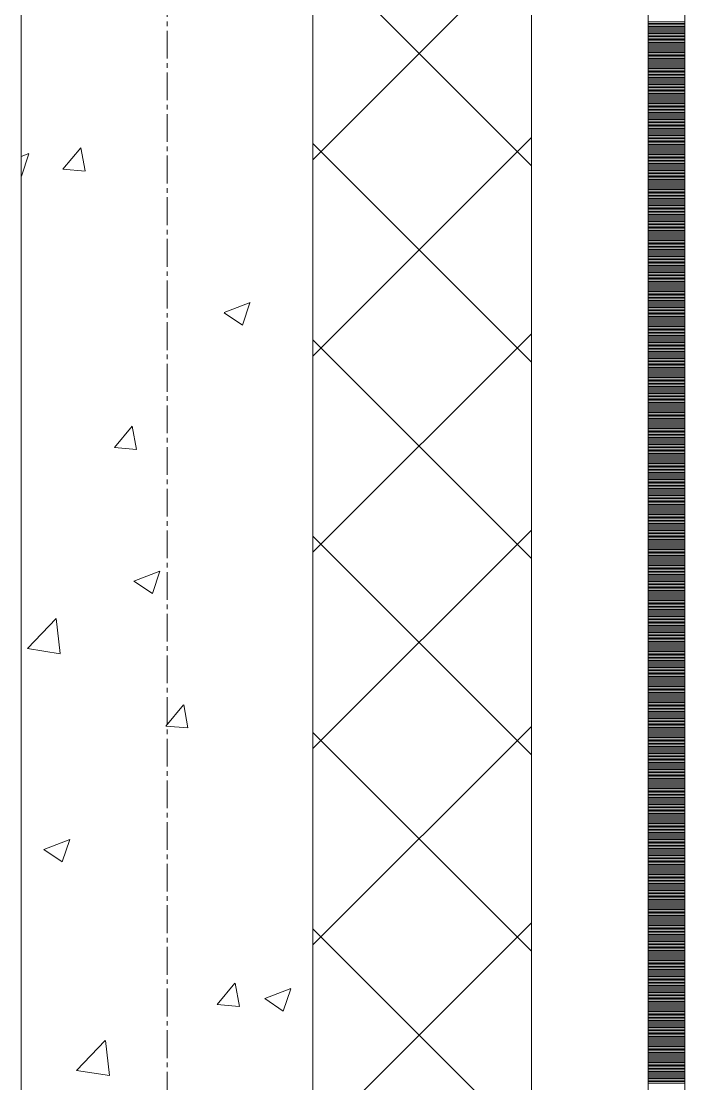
# Model space of a CAD drawing. Header units: millimetres. Extents: x 470010 to 1231400, y -134005 to 421770.
# Drawn here: x 529005 to 529460, y -74536 to -73807 of the extents above; entities that cross this region are included whole.
import ezdxf

# ---------------------------------------------------------------- set-up
doc = ezdxf.new("R2010")
doc.units = ezdxf.units.MM
doc.linetypes.add('CENTER2', pattern=[28.575, 19.05, -3.175, 3.175, -3.175])
doc.layers.add('АР_Оси_РД_100', color=7, linetype='Continuous', lineweight=0, true_color=0x525252)
for name, color, linetype, lineweight in [('АР_Стены ПЕНОблок', 52, 'Continuous', 20), ('АР_Тонкая', 254, 'Continuous', 5), ('АР_Утеплитель', 31, 'Continuous', 0), ('АР_Штриховка', 8, 'Continuous', 0)]:
    doc.layers.add(name, color=color, linetype=linetype, lineweight=lineweight)

msp = doc.modelspace()

# ---------------------------------------------------------------- linework, layer by layer
at = {"layer": 'АР_Оси_РД_100', "linetype": 'CENTER2'}
msp.add_line((529104.533, -97435.876), (529104.533, -61707.197), dxfattribs=at)
at = {"layer": 'АР_Стены ПЕНОблок', "color": 18, "linetype": 'Continuous', "lineweight": 20, "true_color": 0x000000}
for p, q in [((529004.532, -71735.876), (529004.532, -81935.876)), ((529204.532, -81935.876), (529204.532, -71735.876))]:
    msp.add_line(p, q, dxfattribs=at)
at = {"layer": 'АР_Тонкая', "color": 18, "linetype": 'Continuous', "lineweight": 5, "true_color": 0x000000}
for p, q in [((529354.532, -71735.876), (529354.532, -81935.876)), ((529434.532, -81935.876), (529434.532, -71735.876)), ((529434.532, -71735.876), (529434.532, -81935.876)), ((529459.532, -81935.876), (529459.532, -71735.876))]:
    msp.add_line(p, q, dxfattribs=at)
at = {"layer": 'АР_Утеплитель', "color": 18, "linetype": 'Continuous', "lineweight": 0, "true_color": 0x000000}
for p, q in [((529204.532, -71735.876), (529204.532, -81935.876)), ((529354.532, -81935.876), (529354.532, -71735.876))]:
    msp.add_line(p, q, dxfattribs=at)
at = {"layer": 'АР_Штриховка', "color": 18, "linetype": 'Continuous', "lineweight": 0, "true_color": 0x000000}
for p, q in [((529204.532, -73902.354), (529354.532, -73752.354)), ((529354.532, -73906.497), (529204.532, -73756.497)), ((529434.532, -73807.876), (529459.532, -73807.876)), ((529434.532, -73808.876), (529459.532, -73808.876)), ((529434.532, -73809.876), (529459.532, -73809.876)), ((529434.532, -73810.876), (529459.532, -73810.876)), ((529434.532, -73811.876), (529459.532, -73811.876)), ((529434.532, -73812.876), (529459.532, -73812.876)), ((529434.532, -73813.876), (529459.532, -73813.876)), ((529434.532, -73814.876), (529459.532, -73814.876)), ((529434.532, -73815.876), (529459.532, -73815.876)), ((529434.532, -73816.876), (529459.532, -73816.876)), ((529434.532, -73817.876), (529459.532, -73817.876)), ((529434.532, -73818.876), (529459.532, -73818.876)), ((529434.532, -73819.876), (529459.532, -73819.876)), ((529434.532, -73820.876), (529459.532, -73820.876)), ((529434.532, -73821.876), (529459.532, -73821.876)), ((529434.532, -73822.876), (529459.532, -73822.876)), ((529434.532, -73823.876), (529459.532, -73823.876)), ((529434.532, -73824.876), (529459.532, -73824.876)), ((529434.532, -73825.876), (529459.532, -73825.876)), ((529434.532, -73826.876), (529459.532, -73826.876)), ((529434.532, -73827.876), (529459.532, -73827.876)), ((529434.532, -73828.876), (529459.532, -73828.876)), ((529434.532, -73829.876), (529459.532, -73829.876)), ((529434.532, -73830.876), (529459.532, -73830.876)), ((529434.532, -73831.876), (529459.532, -73831.876)), ((529434.532, -73832.876), (529459.532, -73832.876)), ((529434.532, -73833.876), (529459.532, -73833.876)), ((529434.532, -73834.876), (529459.532, -73834.876)), ((529434.532, -73835.876), (529459.532, -73835.876)), ((529434.532, -73836.876), (529459.532, -73836.876)), ((529434.532, -73837.876), (529459.532, -73837.876)), ((529434.532, -73838.876), (529459.532, -73838.876)), ((529434.532, -73839.876), (529459.532, -73839.876)), ((529434.532, -73840.876), (529459.532, -73840.876)), ((529434.532, -73841.876), (529459.532, -73841.876)), ((529434.532, -73842.876), (529459.532, -73842.876)), ((529434.532, -73843.876), (529459.532, -73843.876)), ((529434.532, -73844.876), (529459.532, -73844.876)), ((529434.532, -73845.876), (529459.532, -73845.876)), ((529434.532, -73846.876), (529459.532, -73846.876)), ((529434.532, -73847.876), (529459.532, -73847.876)), ((529434.532, -73848.876), (529459.532, -73848.876)), ((529434.532, -73849.876), (529459.532, -73849.876)), ((529434.532, -73850.876), (529459.532, -73850.876)), ((529434.532, -73851.876), (529459.532, -73851.876)), ((529434.532, -73852.876), (529459.532, -73852.876)), ((529434.532, -73853.876), (529459.532, -73853.876)), ((529434.532, -73854.876), (529459.532, -73854.876)), ((529434.532, -73855.876), (529459.532, -73855.876)), ((529434.532, -73856.876), (529459.532, -73856.876)), ((529434.532, -73857.876), (529459.532, -73857.876)), ((529434.532, -73858.876), (529459.532, -73858.876)), ((529434.532, -73859.876), (529459.532, -73859.876)), ((529434.532, -73860.876), (529459.532, -73860.876)), ((529434.532, -73861.876), (529459.532, -73861.876)), ((529434.532, -73862.876), (529459.532, -73862.876)), ((529434.532, -73863.876), (529459.532, -73863.876)), ((529434.532, -73864.876), (529459.532, -73864.876)), ((529434.532, -73865.876), (529459.532, -73865.876)), ((529434.532, -73866.876), (529459.532, -73866.876)), ((529434.532, -73867.876), (529459.532, -73867.876)), ((529434.532, -73868.876), (529459.532, -73868.876)), ((529434.532, -73869.876), (529459.532, -73869.876)), ((529434.532, -73870.876), (529459.532, -73870.876)), ((529434.532, -73871.876), (529459.532, -73871.876)), ((529434.532, -73872.876), (529459.532, -73872.876)), ((529434.532, -73873.876), (529459.532, -73873.876)), ((529434.532, -73874.876), (529459.532, -73874.876)), ((529434.532, -73875.876), (529459.532, -73875.876)), ((529434.532, -73876.876), (529459.532, -73876.876)), ((529434.532, -73877.876), (529459.532, -73877.876)), ((529434.532, -73878.876), (529459.532, -73878.876)), ((529434.532, -73879.876), (529459.532, -73879.876)), ((529434.532, -73880.876), (529459.532, -73880.876)), ((529434.532, -73881.876), (529459.532, -73881.876)), ((529434.532, -73882.876), (529459.532, -73882.876)), ((529434.532, -73883.876), (529459.532, -73883.876)), ((529204.532, -74037.058), (529354.532, -73887.058)), ((529354.532, -74041.201), (529204.532, -73891.201)), ((529434.532, -73884.876), (529459.532, -73884.876)), ((529434.532, -73885.876), (529459.532, -73885.876)), ((529434.532, -73886.876), (529459.532, -73886.876)), ((529434.532, -73887.876), (529459.532, -73887.876)), ((529434.532, -73888.876), (529459.532, -73888.876)), ((529434.532, -73889.876), (529459.532, -73889.876)), ((529434.532, -73890.876), (529459.532, -73890.876)), ((529004.532, -73900.208), (529009.794, -73898.189)), ((529004.627, -73913.586), (529009.777, -73898.237)), ((529033.125, -73908.806), (529045.37, -73894.213)), ((529048.392, -73910.12), (529045.455, -73894.198)), ((529434.532, -73891.876), (529459.532, -73891.876)), ((529434.532, -73892.876), (529459.532, -73892.876)), ((529434.532, -73893.876), (529459.532, -73893.876)), ((529434.532, -73894.876), (529459.532, -73894.876)), ((529434.532, -73895.876), (529459.532, -73895.876)), ((529434.532, -73896.876), (529459.532, -73896.876)), ((529434.532, -73897.876), (529459.532, -73897.876)), ((529434.532, -73898.876), (529459.532, -73898.876)), ((529434.532, -73899.876), (529459.532, -73899.876)), ((529434.532, -73900.876), (529459.532, -73900.876)), ((529434.532, -73901.876), (529459.532, -73901.876)), ((529434.532, -73902.876), (529459.532, -73902.876)), ((529434.532, -73903.876), (529459.532, -73903.876)), ((529434.532, -73904.876), (529459.532, -73904.876)), ((529434.532, -73905.876), (529459.532, -73905.876)), ((529033.125, -73908.807), (529048.307, -73910.135)), ((529434.532, -73906.876), (529459.532, -73906.876)), ((529434.532, -73907.876), (529459.532, -73907.876)), ((529434.532, -73908.876), (529459.532, -73908.876)), ((529434.532, -73909.876), (529459.532, -73909.876)), ((529434.532, -73910.876), (529459.532, -73910.876)), ((529434.532, -73911.876), (529459.532, -73911.876)), ((529434.532, -73912.876), (529459.532, -73912.876)), ((529004.532, -73913.524), (529004.622, -73913.585)), ((529434.532, -73913.876), (529459.532, -73913.876)), ((529434.532, -73914.876), (529459.532, -73914.876)), ((529434.532, -73915.876), (529459.532, -73915.876)), ((529434.532, -73916.876), (529459.532, -73916.876)), ((529434.532, -73917.876), (529459.532, -73917.876)), ((529434.532, -73918.876), (529459.532, -73918.876)), ((529434.532, -73919.876), (529459.532, -73919.876)), ((529434.532, -73920.876), (529459.532, -73920.876)), ((529434.532, -73921.876), (529459.532, -73921.876)), ((529434.532, -73922.876), (529459.532, -73922.876)), ((529434.532, -73923.876), (529459.532, -73923.876)), ((529434.532, -73924.876), (529459.532, -73924.876)), ((529434.532, -73925.876), (529459.532, -73925.876)), ((529434.532, -73926.876), (529459.532, -73926.876)), ((529434.532, -73927.876), (529459.532, -73927.876)), ((529434.532, -73928.876), (529459.532, -73928.876)), ((529434.532, -73929.876), (529459.532, -73929.876)), ((529434.532, -73930.876), (529459.532, -73930.876)), ((529434.532, -73931.876), (529459.532, -73931.876)), ((529434.532, -73932.876), (529459.532, -73932.876)), ((529434.532, -73933.876), (529459.532, -73933.876)), ((529434.532, -73934.876), (529459.532, -73934.876)), ((529434.532, -73935.876), (529459.532, -73935.876)), ((529434.532, -73936.876), (529459.532, -73936.876)), ((529434.532, -73937.876), (529459.532, -73937.876)), ((529434.532, -73938.876), (529459.532, -73938.876)), ((529434.532, -73939.876), (529459.532, -73939.876)), ((529434.532, -73940.876), (529459.532, -73940.876)), ((529434.532, -73941.876), (529459.532, -73941.876)), ((529434.532, -73942.876), (529459.532, -73942.876)), ((529434.532, -73943.876), (529459.532, -73943.876)), ((529434.532, -73944.876), (529459.532, -73944.876)), ((529434.532, -73945.876), (529459.532, -73945.876)), ((529434.532, -73946.876), (529459.532, -73946.876)), ((529434.532, -73947.876), (529459.532, -73947.876)), ((529434.532, -73948.876), (529459.532, -73948.876)), ((529434.532, -73949.876), (529459.532, -73949.876)), ((529434.532, -73950.876), (529459.532, -73950.876)), ((529434.532, -73951.876), (529459.532, -73951.876)), ((529434.532, -73952.876), (529459.532, -73952.876)), ((529434.532, -73953.876), (529459.532, -73953.876)), ((529434.532, -73954.876), (529459.532, -73954.876)), ((529434.532, -73955.876), (529459.532, -73955.876)), ((529434.532, -73956.876), (529459.532, -73956.876)), ((529434.532, -73957.876), (529459.532, -73957.876)), ((529434.532, -73958.876), (529459.532, -73958.876)), ((529434.532, -73959.876), (529459.532, -73959.876)), ((529434.532, -73960.876), (529459.532, -73960.876)), ((529434.532, -73961.876), (529459.532, -73961.876)), ((529434.532, -73962.876), (529459.532, -73962.876)), ((529434.532, -73963.876), (529459.532, -73963.876)), ((529434.532, -73964.876), (529459.532, -73964.876)), ((529434.532, -73965.876), (529459.532, -73965.876)), ((529434.532, -73966.876), (529459.532, -73966.876)), ((529434.532, -73967.876), (529459.532, -73967.876)), ((529434.532, -73968.876), (529459.532, -73968.876)), ((529434.532, -73969.876), (529459.532, -73969.876)), ((529434.532, -73970.876), (529459.532, -73970.876)), ((529434.532, -73971.876), (529459.532, -73971.876)), ((529434.532, -73972.876), (529459.532, -73972.876)), ((529434.532, -73973.876), (529459.532, -73973.876)), ((529434.532, -73974.876), (529459.532, -73974.876)), ((529434.532, -73975.876), (529459.532, -73975.876)), ((529434.532, -73976.876), (529459.532, -73976.876)), ((529434.532, -73977.876), (529459.532, -73977.876)), ((529434.532, -73978.876), (529459.532, -73978.876)), ((529434.532, -73979.876), (529459.532, -73979.876)), ((529434.532, -73980.876), (529459.532, -73980.876)), ((529434.532, -73981.876), (529459.532, -73981.876)), ((529434.532, -73982.876), (529459.532, -73982.876)), ((529434.532, -73983.876), (529459.532, -73983.876)), ((529434.532, -73984.876), (529459.532, -73984.876)), ((529434.532, -73985.876), (529459.532, -73985.876)), ((529434.532, -73986.876), (529459.532, -73986.876)), ((529434.532, -73987.876), (529459.532, -73987.876)), ((529434.532, -73988.876), (529459.532, -73988.876)), ((529434.532, -73989.876), (529459.532, -73989.876)), ((529434.532, -73990.876), (529459.532, -73990.876)), ((529434.532, -73991.876), (529459.532, -73991.876)), ((529434.532, -73992.876), (529459.532, -73992.876)), ((529143.623, -74007.281), (529161.408, -74000.454)), ((529156.241, -74015.851), (529161.391, -74000.502)), ((529434.532, -73993.876), (529459.532, -73993.876)), ((529434.532, -73994.876), (529459.532, -73994.876)), ((529434.532, -73995.876), (529459.532, -73995.876)), ((529434.532, -73996.876), (529459.532, -73996.876)), ((529434.532, -73997.876), (529459.532, -73997.876)), ((529434.532, -73998.876), (529459.532, -73998.876)), ((529434.532, -73999.876), (529459.532, -73999.876)), ((529143.602, -74007.328), (529156.237, -74015.85)), ((529434.532, -74000.876), (529459.532, -74000.876)), ((529434.532, -74001.876), (529459.532, -74001.876)), ((529434.532, -74002.876), (529459.532, -74002.876)), ((529434.532, -74003.876), (529459.532, -74003.876)), ((529434.532, -74004.876), (529459.532, -74004.876)), ((529434.532, -74005.876), (529459.532, -74005.876)), ((529434.532, -74006.876), (529459.532, -74006.876)), ((529434.532, -74007.876), (529459.532, -74007.876)), ((529434.532, -74008.876), (529459.532, -74008.876)), ((529434.532, -74009.876), (529459.532, -74009.876)), ((529434.532, -74010.876), (529459.532, -74010.876)), ((529434.532, -74011.876), (529459.532, -74011.876)), ((529434.532, -74012.876), (529459.532, -74012.876)), ((529434.532, -74013.876), (529459.532, -74013.876)), ((529434.532, -74014.876), (529459.532, -74014.876)), ((529204.532, -74171.761), (529354.532, -74021.761)), ((529434.532, -74015.876), (529459.532, -74015.876)), ((529434.532, -74016.876), (529459.532, -74016.876)), ((529434.532, -74017.876), (529459.532, -74017.876)), ((529434.532, -74018.876), (529459.532, -74018.876)), ((529434.532, -74019.876), (529459.532, -74019.876)), ((529434.532, -74020.876), (529459.532, -74020.876)), ((529434.532, -74021.876), (529459.532, -74021.876)), ((529354.532, -74175.905), (529204.532, -74025.905)), ((529434.532, -74022.876), (529459.532, -74022.876)), ((529434.532, -74023.876), (529459.532, -74023.876)), ((529434.532, -74024.876), (529459.532, -74024.876)), ((529434.532, -74025.876), (529459.532, -74025.876)), ((529434.532, -74026.876), (529459.532, -74026.876)), ((529434.532, -74027.876), (529459.532, -74027.876)), ((529434.532, -74028.876), (529459.532, -74028.876)), ((529434.532, -74029.876), (529459.532, -74029.876)), ((529434.532, -74030.876), (529459.532, -74030.876)), ((529434.532, -74031.876), (529459.532, -74031.876)), ((529434.532, -74032.876), (529459.532, -74032.876)), ((529434.532, -74033.876), (529459.532, -74033.876)), ((529434.532, -74034.876), (529459.532, -74034.876)), ((529434.532, -74035.876), (529459.532, -74035.876)), ((529434.532, -74036.876), (529459.532, -74036.876)), ((529434.532, -74037.876), (529459.532, -74037.876)), ((529434.532, -74038.876), (529459.532, -74038.876)), ((529434.532, -74039.876), (529459.532, -74039.876)), ((529434.532, -74040.876), (529459.532, -74040.876)), ((529434.532, -74041.876), (529459.532, -74041.876)), ((529434.532, -74042.876), (529459.532, -74042.876)), ((529434.532, -74043.876), (529459.532, -74043.876)), ((529434.532, -74044.876), (529459.532, -74044.876)), ((529434.532, -74045.876), (529459.532, -74045.876)), ((529434.532, -74046.876), (529459.532, -74046.876)), ((529434.532, -74047.876), (529459.532, -74047.876)), ((529434.532, -74048.876), (529459.532, -74048.876)), ((529434.532, -74049.876), (529459.532, -74049.876)), ((529434.532, -74050.876), (529459.532, -74050.876)), ((529434.532, -74051.876), (529459.532, -74051.876)), ((529434.532, -74052.876), (529459.532, -74052.876)), ((529434.532, -74053.876), (529459.532, -74053.876)), ((529434.532, -74054.876), (529459.532, -74054.876)), ((529434.532, -74055.876), (529459.532, -74055.876)), ((529434.532, -74056.876), (529459.532, -74056.876)), ((529434.532, -74057.876), (529459.532, -74057.876)), ((529434.532, -74058.876), (529459.532, -74058.876)), ((529434.532, -74059.876), (529459.532, -74059.876)), ((529434.532, -74060.876), (529459.532, -74060.876)), ((529434.532, -74061.876), (529459.532, -74061.876)), ((529434.532, -74062.876), (529459.532, -74062.876)), ((529434.532, -74063.876), (529459.532, -74063.876)), ((529434.532, -74064.876), (529459.532, -74064.876)), ((529434.532, -74065.876), (529459.532, -74065.876)), ((529434.532, -74066.876), (529459.532, -74066.876)), ((529434.532, -74067.876), (529459.532, -74067.876)), ((529434.532, -74068.876), (529459.532, -74068.876)), ((529434.532, -74069.876), (529459.532, -74069.876)), ((529434.532, -74070.876), (529459.532, -74070.876)), ((529434.532, -74071.876), (529459.532, -74071.876)), ((529434.532, -74072.876), (529459.532, -74072.876)), ((529434.532, -74073.876), (529459.532, -74073.876)), ((529434.532, -74074.876), (529459.532, -74074.876)), ((529434.532, -74075.876), (529459.532, -74075.876)), ((529434.532, -74076.876), (529459.532, -74076.876)), ((529434.532, -74077.876), (529459.532, -74077.876)), ((529434.532, -74078.876), (529459.532, -74078.876)), ((529434.532, -74079.876), (529459.532, -74079.876)), ((529434.532, -74080.876), (529459.532, -74080.876)), ((529068.368, -74099.863), (529080.613, -74085.27)), ((529083.635, -74101.177), (529080.698, -74085.255)), ((529434.532, -74081.876), (529459.532, -74081.876)), ((529434.532, -74082.876), (529459.532, -74082.876)), ((529434.532, -74083.876), (529459.532, -74083.876)), ((529434.532, -74084.876), (529459.532, -74084.876)), ((529434.532, -74085.876), (529459.532, -74085.876)), ((529434.532, -74086.876), (529459.532, -74086.876)), ((529434.532, -74087.876), (529459.532, -74087.876)), ((529434.532, -74088.876), (529459.532, -74088.876)), ((529434.532, -74089.876), (529459.532, -74089.876)), ((529434.532, -74090.876), (529459.532, -74090.876)), ((529434.532, -74091.876), (529459.532, -74091.876)), ((529434.532, -74092.876), (529459.532, -74092.876)), ((529434.532, -74093.876), (529459.532, -74093.876)), ((529434.532, -74094.876), (529459.532, -74094.876)), ((529068.368, -74099.864), (529083.55, -74101.192)), ((529434.532, -74095.876), (529459.532, -74095.876)), ((529434.532, -74096.876), (529459.532, -74096.876)), ((529434.532, -74097.876), (529459.532, -74097.876)), ((529434.532, -74098.876), (529459.532, -74098.876)), ((529434.532, -74099.876), (529459.532, -74099.876)), ((529434.532, -74100.876), (529459.532, -74100.876)), ((529434.532, -74101.876), (529459.532, -74101.876)), ((529434.532, -74102.876), (529459.532, -74102.876)), ((529434.532, -74103.876), (529459.532, -74103.876)), ((529434.532, -74104.876), (529459.532, -74104.876)), ((529434.532, -74105.876), (529459.532, -74105.876)), ((529434.532, -74106.876), (529459.532, -74106.876)), ((529434.532, -74107.876), (529459.532, -74107.876)), ((529434.532, -74108.876), (529459.532, -74108.876)), ((529434.532, -74109.876), (529459.532, -74109.876)), ((529434.532, -74110.876), (529459.532, -74110.876)), ((529434.532, -74111.876), (529459.532, -74111.876)), ((529434.532, -74112.876), (529459.532, -74112.876)), ((529434.532, -74113.876), (529459.532, -74113.876)), ((529434.532, -74114.876), (529459.532, -74114.876)), ((529434.532, -74115.876), (529459.532, -74115.876)), ((529434.532, -74116.876), (529459.532, -74116.876)), ((529434.532, -74117.876), (529459.532, -74117.876)), ((529434.532, -74118.876), (529459.532, -74118.876)), ((529434.532, -74119.876), (529459.532, -74119.876)), ((529434.532, -74120.876), (529459.532, -74120.876)), ((529434.532, -74121.876), (529459.532, -74121.876)), ((529434.532, -74122.876), (529459.532, -74122.876)), ((529434.532, -74123.876), (529459.532, -74123.876)), ((529434.532, -74124.876), (529459.532, -74124.876)), ((529434.532, -74125.876), (529459.532, -74125.876)), ((529434.532, -74126.876), (529459.532, -74126.876)), ((529434.532, -74127.876), (529459.532, -74127.876)), ((529434.532, -74128.876), (529459.532, -74128.876)), ((529434.532, -74129.876), (529459.532, -74129.876)), ((529434.532, -74130.876), (529459.532, -74130.876)), ((529434.532, -74131.876), (529459.532, -74131.876)), ((529434.532, -74132.876), (529459.532, -74132.876)), ((529434.532, -74133.876), (529459.532, -74133.876)), ((529434.532, -74134.876), (529459.532, -74134.876)), ((529434.532, -74135.876), (529459.532, -74135.876)), ((529434.532, -74136.876), (529459.532, -74136.876)), ((529434.532, -74137.876), (529459.532, -74137.876)), ((529434.532, -74138.876), (529459.532, -74138.876)), ((529434.532, -74139.876), (529459.532, -74139.876)), ((529434.532, -74140.876), (529459.532, -74140.876)), ((529434.532, -74141.876), (529459.532, -74141.876)), ((529434.532, -74142.876), (529459.532, -74142.876)), ((529434.532, -74143.876), (529459.532, -74143.876)), ((529434.532, -74144.876), (529459.532, -74144.876)), ((529434.532, -74145.876), (529459.532, -74145.876)), ((529434.532, -74146.876), (529459.532, -74146.876)), ((529434.532, -74147.876), (529459.532, -74147.876)), ((529434.532, -74148.876), (529459.532, -74148.876)), ((529434.532, -74149.876), (529459.532, -74149.876)), ((529434.532, -74150.876), (529459.532, -74150.876)), ((529434.532, -74151.876), (529459.532, -74151.876)), ((529434.532, -74152.876), (529459.532, -74152.876)), ((529434.532, -74153.876), (529459.532, -74153.876)), ((529204.532, -74306.465), (529354.532, -74156.465)), ((529354.532, -74310.609), (529204.532, -74160.609)), ((529434.532, -74154.876), (529459.532, -74154.876)), ((529434.532, -74155.876), (529459.532, -74155.876)), ((529434.532, -74156.876), (529459.532, -74156.876)), ((529434.532, -74157.876), (529459.532, -74157.876)), ((529434.532, -74158.876), (529459.532, -74158.876)), ((529434.532, -74159.876), (529459.532, -74159.876)), ((529434.532, -74160.876), (529459.532, -74160.876)), ((529434.532, -74161.876), (529459.532, -74161.876)), ((529434.532, -74162.876), (529459.532, -74162.876)), ((529434.532, -74163.876), (529459.532, -74163.876)), ((529434.532, -74164.876), (529459.532, -74164.876)), ((529434.532, -74165.876), (529459.532, -74165.876)), ((529434.532, -74166.876), (529459.532, -74166.876)), ((529434.532, -74167.876), (529459.532, -74167.876)), ((529434.532, -74168.876), (529459.532, -74168.876)), ((529434.532, -74169.876), (529459.532, -74169.876)), ((529434.532, -74170.876), (529459.532, -74170.876)), ((529434.532, -74171.876), (529459.532, -74171.876)), ((529434.532, -74172.876), (529459.532, -74172.876)), ((529434.532, -74173.876), (529459.532, -74173.876)), ((529434.532, -74174.876), (529459.532, -74174.876)), ((529434.532, -74175.876), (529459.532, -74175.876)), ((529434.532, -74176.876), (529459.532, -74176.876)), ((529434.532, -74177.876), (529459.532, -74177.876)), ((529434.532, -74178.876), (529459.532, -74178.876)), ((529434.532, -74179.876), (529459.532, -74179.876)), ((529434.532, -74180.876), (529459.532, -74180.876)), ((529434.532, -74181.876), (529459.532, -74181.876)), ((529434.532, -74182.876), (529459.532, -74182.876)), ((529081.821, -74191.469), (529099.606, -74184.642)), ((529094.439, -74200.039), (529099.589, -74184.69)), ((529434.532, -74183.876), (529459.532, -74183.876)), ((529434.532, -74184.876), (529459.532, -74184.876)), ((529434.532, -74185.876), (529459.532, -74185.876)), ((529434.532, -74186.876), (529459.532, -74186.876)), ((529434.532, -74187.876), (529459.532, -74187.876)), ((529434.532, -74188.876), (529459.532, -74188.876)), ((529434.532, -74189.876), (529459.532, -74189.876)), ((529081.8, -74191.516), (529094.434, -74200.038)), ((529434.532, -74190.876), (529459.532, -74190.876)), ((529434.532, -74191.876), (529459.532, -74191.876)), ((529434.532, -74192.876), (529459.532, -74192.876)), ((529434.532, -74193.876), (529459.532, -74193.876)), ((529434.532, -74194.876), (529459.532, -74194.876)), ((529434.532, -74195.876), (529459.532, -74195.876)), ((529434.532, -74196.876), (529459.532, -74196.876)), ((529434.532, -74197.876), (529459.532, -74197.876)), ((529434.532, -74198.876), (529459.532, -74198.876)), ((529434.532, -74199.876), (529459.532, -74199.876)), ((529434.532, -74200.876), (529459.532, -74200.876)), ((529434.532, -74201.876), (529459.532, -74201.876)), ((529434.532, -74202.876), (529459.532, -74202.876)), ((529434.532, -74203.876), (529459.532, -74203.876)), ((529434.532, -74204.876), (529459.532, -74204.876)), ((529434.532, -74205.876), (529459.532, -74205.876)), ((529434.532, -74206.876), (529459.532, -74206.876)), ((529434.532, -74207.876), (529459.532, -74207.876)), ((529434.532, -74208.876), (529459.532, -74208.876)), ((529434.532, -74209.876), (529459.532, -74209.876)), ((529434.532, -74210.876), (529459.532, -74210.876)), ((529434.532, -74211.876), (529459.532, -74211.876)), ((529008.711, -74237.76), (529028.495, -74217.141)), ((529031.324, -74241.26), (529028.518, -74217.138)), ((529434.532, -74212.876), (529459.532, -74212.876)), ((529434.532, -74213.876), (529459.532, -74213.876)), ((529434.532, -74214.876), (529459.532, -74214.876)), ((529434.532, -74215.876), (529459.532, -74215.876)), ((529434.532, -74216.876), (529459.532, -74216.876)), ((529434.532, -74217.876), (529459.532, -74217.876)), ((529434.532, -74218.876), (529459.532, -74218.876)), ((529434.532, -74219.876), (529459.532, -74219.876)), ((529434.532, -74220.876), (529459.532, -74220.876)), ((529434.532, -74221.876), (529459.532, -74221.876)), ((529434.532, -74222.876), (529459.532, -74222.876)), ((529434.532, -74223.876), (529459.532, -74223.876)), ((529434.532, -74224.876), (529459.532, -74224.876)), ((529434.532, -74225.876), (529459.532, -74225.876)), ((529434.532, -74226.876), (529459.532, -74226.876)), ((529434.532, -74227.876), (529459.532, -74227.876)), ((529434.532, -74228.876), (529459.532, -74228.876)), ((529434.532, -74229.876), (529459.532, -74229.876)), ((529434.532, -74230.876), (529459.532, -74230.876)), ((529434.532, -74231.876), (529459.532, -74231.876)), ((529434.532, -74232.876), (529459.532, -74232.876)), ((529434.532, -74233.876), (529459.532, -74233.876)), ((529008.728, -74237.797), (529031.318, -74241.3)), ((529434.532, -74234.876), (529459.532, -74234.876)), ((529434.532, -74235.876), (529459.532, -74235.876)), ((529434.532, -74236.876), (529459.532, -74236.876)), ((529434.532, -74237.876), (529459.532, -74237.876)), ((529434.532, -74238.876), (529459.532, -74238.876)), ((529434.532, -74239.876), (529459.532, -74239.876)), ((529434.532, -74240.876), (529459.532, -74240.876)), ((529434.532, -74241.876), (529459.532, -74241.876)), ((529434.532, -74242.876), (529459.532, -74242.876)), ((529434.532, -74243.876), (529459.532, -74243.876)), ((529434.532, -74244.876), (529459.532, -74244.876)), ((529434.532, -74245.876), (529459.532, -74245.876)), ((529434.532, -74246.876), (529459.532, -74246.876)), ((529434.532, -74247.876), (529459.532, -74247.876)), ((529434.532, -74248.876), (529459.532, -74248.876)), ((529434.532, -74249.876), (529459.532, -74249.876)), ((529434.532, -74250.876), (529459.532, -74250.876)), ((529434.532, -74251.876), (529459.532, -74251.876)), ((529434.532, -74252.876), (529459.532, -74252.876)), ((529434.532, -74253.876), (529459.532, -74253.876)), ((529434.532, -74254.876), (529459.532, -74254.876)), ((529434.532, -74255.876), (529459.532, -74255.876)), ((529434.532, -74256.876), (529459.532, -74256.876)), ((529434.532, -74257.876), (529459.532, -74257.876)), ((529434.532, -74258.876), (529459.532, -74258.876)), ((529434.532, -74259.876), (529459.532, -74259.876)), ((529434.532, -74260.876), (529459.532, -74260.876)), ((529434.532, -74261.876), (529459.532, -74261.876)), ((529434.532, -74262.876), (529459.532, -74262.876)), ((529434.532, -74263.876), (529459.532, -74263.876)), ((529434.532, -74264.876), (529459.532, -74264.876)), ((529434.532, -74265.876), (529459.532, -74265.876)), ((529434.532, -74266.876), (529459.532, -74266.876)), ((529434.532, -74267.876), (529459.532, -74267.876)), ((529434.532, -74268.876), (529459.532, -74268.876)), ((529434.532, -74269.876), (529459.532, -74269.876)), ((529103.612, -74290.92), (529115.857, -74276.326)), ((529118.877, -74292.234), (529115.941, -74276.312)), ((529434.532, -74270.876), (529459.532, -74270.876)), ((529434.532, -74271.876), (529459.532, -74271.876)), ((529434.532, -74272.876), (529459.532, -74272.876)), ((529434.532, -74273.876), (529459.532, -74273.876)), ((529434.532, -74274.876), (529459.532, -74274.876)), ((529434.532, -74275.876), (529459.532, -74275.876)), ((529434.532, -74276.876), (529459.532, -74276.876)), ((529434.532, -74277.876), (529459.532, -74277.876)), ((529434.532, -74278.876), (529459.532, -74278.876)), ((529434.532, -74279.876), (529459.532, -74279.876)), ((529434.532, -74280.876), (529459.532, -74280.876)), ((529434.532, -74281.876), (529459.532, -74281.876)), ((529434.532, -74282.876), (529459.532, -74282.876)), ((529434.532, -74283.876), (529459.532, -74283.876)), ((529434.532, -74284.876), (529459.532, -74284.876)), ((529103.612, -74290.921), (529118.794, -74292.249)), ((529204.532, -74441.169), (529354.532, -74291.169)), ((529434.532, -74285.876), (529459.532, -74285.876)), ((529434.532, -74286.876), (529459.532, -74286.876)), ((529434.532, -74287.876), (529459.532, -74287.876)), ((529434.532, -74288.876), (529459.532, -74288.876)), ((529434.532, -74289.876), (529459.532, -74289.876)), ((529434.532, -74290.876), (529459.532, -74290.876)), ((529434.532, -74291.876), (529459.532, -74291.876)), ((529354.532, -74445.313), (529204.532, -74295.313)), ((529434.532, -74292.876), (529459.532, -74292.876)), ((529434.532, -74293.876), (529459.532, -74293.876)), ((529434.532, -74294.876), (529459.532, -74294.876)), ((529434.532, -74295.876), (529459.532, -74295.876)), ((529434.532, -74296.876), (529459.532, -74296.876)), ((529434.532, -74297.876), (529459.532, -74297.876)), ((529434.532, -74298.876), (529459.532, -74298.876)), ((529434.532, -74299.876), (529459.532, -74299.876)), ((529434.532, -74300.876), (529459.532, -74300.876)), ((529434.532, -74301.876), (529459.532, -74301.876)), ((529434.532, -74302.876), (529459.532, -74302.876)), ((529434.532, -74303.876), (529459.532, -74303.876)), ((529434.532, -74304.876), (529459.532, -74304.876)), ((529434.532, -74305.876), (529459.532, -74305.876)), ((529434.532, -74306.876), (529459.532, -74306.876)), ((529434.532, -74307.876), (529459.532, -74307.876)), ((529434.532, -74308.876), (529459.532, -74308.876)), ((529434.532, -74309.876), (529459.532, -74309.876)), ((529434.532, -74310.876), (529459.532, -74310.876)), ((529434.532, -74311.876), (529459.532, -74311.876)), ((529434.532, -74312.876), (529459.532, -74312.876)), ((529434.532, -74313.876), (529459.532, -74313.876)), ((529434.532, -74314.876), (529459.532, -74314.876)), ((529434.532, -74315.876), (529459.532, -74315.876)), ((529434.532, -74316.876), (529459.532, -74316.876)), ((529434.532, -74317.876), (529459.532, -74317.876)), ((529434.532, -74318.876), (529459.532, -74318.876)), ((529434.532, -74319.876), (529459.532, -74319.876)), ((529434.532, -74320.876), (529459.532, -74320.876)), ((529434.532, -74321.876), (529459.532, -74321.876)), ((529434.532, -74322.876), (529459.532, -74322.876)), ((529434.532, -74323.876), (529459.532, -74323.876)), ((529434.532, -74324.876), (529459.532, -74324.876)), ((529434.532, -74325.876), (529459.532, -74325.876)), ((529434.532, -74326.876), (529459.532, -74326.876)), ((529434.532, -74327.876), (529459.532, -74327.876)), ((529434.532, -74328.876), (529459.532, -74328.876)), ((529434.532, -74329.876), (529459.532, -74329.876)), ((529434.532, -74330.876), (529459.532, -74330.876)), ((529434.532, -74331.876), (529459.532, -74331.876)), ((529434.532, -74332.876), (529459.532, -74332.876)), ((529434.532, -74333.876), (529459.532, -74333.876)), ((529434.532, -74334.876), (529459.532, -74334.876)), ((529434.532, -74335.876), (529459.532, -74335.876)), ((529434.532, -74336.876), (529459.532, -74336.876)), ((529434.532, -74337.876), (529459.532, -74337.876)), ((529434.532, -74338.876), (529459.532, -74338.876)), ((529434.532, -74339.876), (529459.532, -74339.876)), ((529434.532, -74340.876), (529459.532, -74340.876)), ((529434.532, -74341.876), (529459.532, -74341.876)), ((529434.532, -74342.876), (529459.532, -74342.876)), ((529434.532, -74343.876), (529459.532, -74343.876)), ((529434.532, -74344.876), (529459.532, -74344.876)), ((529434.532, -74345.876), (529459.532, -74345.876)), ((529434.532, -74346.876), (529459.532, -74346.876)), ((529434.532, -74347.876), (529459.532, -74347.876)), ((529434.532, -74348.876), (529459.532, -74348.876)), ((529434.532, -74349.876), (529459.532, -74349.876)), ((529434.532, -74350.876), (529459.532, -74350.876)), ((529434.532, -74351.876), (529459.532, -74351.876)), ((529434.532, -74352.876), (529459.532, -74352.876)), ((529434.532, -74353.876), (529459.532, -74353.876)), ((529434.532, -74354.876), (529459.532, -74354.876)), ((529434.532, -74355.876), (529459.532, -74355.876)), ((529434.532, -74356.876), (529459.532, -74356.876)), ((529434.532, -74357.876), (529459.532, -74357.876)), ((529434.532, -74358.876), (529459.532, -74358.876)), ((529434.532, -74359.876), (529459.532, -74359.876)), ((529434.532, -74360.876), (529459.532, -74360.876)), ((529434.532, -74361.876), (529459.532, -74361.876)), ((529434.532, -74362.876), (529459.532, -74362.876)), ((529434.532, -74363.876), (529459.532, -74363.876)), ((529434.532, -74364.876), (529459.532, -74364.876)), ((529020.019, -74375.657), (529037.804, -74368.83)), ((529032.637, -74384.227), (529037.787, -74368.878)), ((529434.532, -74365.876), (529459.532, -74365.876)), ((529434.532, -74366.876), (529459.532, -74366.876)), ((529434.532, -74367.876), (529459.532, -74367.876)), ((529434.532, -74368.876), (529459.532, -74368.876)), ((529434.532, -74369.876), (529459.532, -74369.876)), ((529434.532, -74370.876), (529459.532, -74370.876)), ((529434.532, -74371.876), (529459.532, -74371.876)), ((529019.998, -74375.704), (529032.632, -74384.226)), ((529434.532, -74372.876), (529459.532, -74372.876)), ((529434.532, -74373.876), (529459.532, -74373.876)), ((529434.532, -74374.876), (529459.532, -74374.876)), ((529434.532, -74375.876), (529459.532, -74375.876)), ((529434.532, -74376.876), (529459.532, -74376.876)), ((529434.532, -74377.876), (529459.532, -74377.876)), ((529434.532, -74378.876), (529459.532, -74378.876)), ((529434.532, -74379.876), (529459.532, -74379.876)), ((529434.532, -74380.876), (529459.532, -74380.876)), ((529434.532, -74381.876), (529459.532, -74381.876)), ((529434.532, -74382.876), (529459.532, -74382.876)), ((529434.532, -74383.876), (529459.532, -74383.876)), ((529434.532, -74384.876), (529459.532, -74384.876)), ((529434.532, -74385.876), (529459.532, -74385.876)), ((529434.532, -74386.876), (529459.532, -74386.876)), ((529434.532, -74387.876), (529459.532, -74387.876)), ((529434.532, -74388.876), (529459.532, -74388.876)), ((529434.532, -74389.876), (529459.532, -74389.876)), ((529434.532, -74390.876), (529459.532, -74390.876)), ((529434.532, -74391.876), (529459.532, -74391.876)), ((529434.532, -74392.876), (529459.532, -74392.876)), ((529434.532, -74393.876), (529459.532, -74393.876)), ((529434.532, -74394.876), (529459.532, -74394.876)), ((529434.532, -74395.876), (529459.532, -74395.876)), ((529434.532, -74396.876), (529459.532, -74396.876)), ((529434.532, -74397.876), (529459.532, -74397.876)), ((529434.532, -74398.876), (529459.532, -74398.876)), ((529434.532, -74399.876), (529459.532, -74399.876)), ((529434.532, -74400.876), (529459.532, -74400.876)), ((529434.532, -74401.876), (529459.532, -74401.876)), ((529434.532, -74402.876), (529459.532, -74402.876)), ((529434.532, -74403.876), (529459.532, -74403.876)), ((529434.532, -74404.876), (529459.532, -74404.876)), ((529434.532, -74405.876), (529459.532, -74405.876)), ((529434.532, -74406.876), (529459.532, -74406.876)), ((529434.532, -74407.876), (529459.532, -74407.876)), ((529434.532, -74408.876), (529459.532, -74408.876)), ((529434.532, -74409.876), (529459.532, -74409.876)), ((529434.532, -74410.876), (529459.532, -74410.876)), ((529434.532, -74411.876), (529459.532, -74411.876)), ((529434.532, -74412.876), (529459.532, -74412.876)), ((529434.532, -74413.876), (529459.532, -74413.876)), ((529434.532, -74414.876), (529459.532, -74414.876)), ((529434.532, -74415.876), (529459.532, -74415.876)), ((529434.532, -74416.876), (529459.532, -74416.876)), ((529434.532, -74417.876), (529459.532, -74417.876)), ((529434.532, -74418.876), (529459.532, -74418.876)), ((529434.532, -74419.876), (529459.532, -74419.876)), ((529434.532, -74420.876), (529459.532, -74420.876)), ((529434.532, -74421.876), (529459.532, -74421.876)), ((529434.532, -74422.876), (529459.532, -74422.876)), ((529204.532, -74575.873), (529354.532, -74425.873)), ((529354.532, -74580.017), (529204.532, -74430.017)), ((529434.532, -74423.876), (529459.532, -74423.876)), ((529434.532, -74424.876), (529459.532, -74424.876)), ((529434.532, -74425.876), (529459.532, -74425.876)), ((529434.532, -74426.876), (529459.532, -74426.876)), ((529434.532, -74427.876), (529459.532, -74427.876)), ((529434.532, -74428.876), (529459.532, -74428.876)), ((529434.532, -74429.876), (529459.532, -74429.876)), ((529434.532, -74430.876), (529459.532, -74430.876)), ((529434.532, -74431.876), (529459.532, -74431.876)), ((529434.532, -74432.876), (529459.532, -74432.876)), ((529434.532, -74433.876), (529459.532, -74433.876)), ((529434.532, -74434.876), (529459.532, -74434.876)), ((529434.532, -74435.876), (529459.532, -74435.876)), ((529434.532, -74436.876), (529459.532, -74436.876)), ((529434.532, -74437.876), (529459.532, -74437.876)), ((529434.532, -74438.876), (529459.532, -74438.876)), ((529434.532, -74439.876), (529459.532, -74439.876)), ((529434.532, -74440.876), (529459.532, -74440.876)), ((529434.532, -74441.876), (529459.532, -74441.876)), ((529434.532, -74442.876), (529459.532, -74442.876)), ((529434.532, -74443.876), (529459.532, -74443.876)), ((529434.532, -74444.876), (529459.532, -74444.876)), ((529434.532, -74445.876), (529459.532, -74445.876)), ((529434.532, -74446.876), (529459.532, -74446.876)), ((529434.532, -74447.876), (529459.532, -74447.876)), ((529434.532, -74448.876), (529459.532, -74448.876)), ((529434.532, -74449.876), (529459.532, -74449.876)), ((529434.532, -74450.876), (529459.532, -74450.876)), ((529434.532, -74451.876), (529459.532, -74451.876)), ((529434.532, -74452.876), (529459.532, -74452.876)), ((529434.532, -74453.876), (529459.532, -74453.876)), ((529434.532, -74454.876), (529459.532, -74454.876)), ((529434.532, -74455.876), (529459.532, -74455.876)), ((529434.532, -74456.876), (529459.532, -74456.876)), ((529434.532, -74457.876), (529459.532, -74457.876)), ((529434.532, -74458.876), (529459.532, -74458.876)), ((529434.532, -74459.876), (529459.532, -74459.876)), ((529434.532, -74460.876), (529459.532, -74460.876)), ((529434.532, -74461.876), (529459.532, -74461.876)), ((529434.532, -74462.876), (529459.532, -74462.876)), ((529434.532, -74463.876), (529459.532, -74463.876)), ((529434.532, -74464.876), (529459.532, -74464.876)), ((529434.532, -74465.876), (529459.532, -74465.876)), ((529434.532, -74466.876), (529459.532, -74466.876)), ((529138.855, -74481.976), (529151.1, -74467.383)), ((529154.12, -74483.291), (529151.183, -74467.369)), ((529171.633, -74477.922), (529189.418, -74471.095)), ((529184.251, -74486.493), (529189.402, -74471.143)), ((529434.532, -74467.876), (529459.532, -74467.876)), ((529434.532, -74468.876), (529459.532, -74468.876)), ((529434.532, -74469.876), (529459.532, -74469.876)), ((529434.532, -74470.876), (529459.532, -74470.876)), ((529434.532, -74471.876), (529459.532, -74471.876)), ((529434.532, -74472.876), (529459.532, -74472.876)), ((529434.532, -74473.876), (529459.532, -74473.876)), ((529171.612, -74477.969), (529184.247, -74486.491)), ((529434.532, -74474.876), (529459.532, -74474.876)), ((529434.532, -74475.876), (529459.532, -74475.876)), ((529434.532, -74476.876), (529459.532, -74476.876)), ((529434.532, -74477.876), (529459.532, -74477.876)), ((529434.532, -74478.876), (529459.532, -74478.876)), ((529434.532, -74479.876), (529459.532, -74479.876)), ((529434.532, -74480.876), (529459.532, -74480.876)), ((529434.532, -74481.876), (529459.532, -74481.876)), ((529138.855, -74481.978), (529154.037, -74483.306)), ((529434.532, -74482.876), (529459.532, -74482.876)), ((529434.532, -74483.876), (529459.532, -74483.876)), ((529434.532, -74484.876), (529459.532, -74484.876)), ((529434.532, -74485.876), (529459.532, -74485.876)), ((529434.532, -74486.876), (529459.532, -74486.876)), ((529434.532, -74487.876), (529459.532, -74487.876)), ((529434.532, -74488.876), (529459.532, -74488.876)), ((529434.532, -74489.876), (529459.532, -74489.876)), ((529434.532, -74490.876), (529459.532, -74490.876)), ((529434.532, -74491.876), (529459.532, -74491.876)), ((529434.532, -74492.876), (529459.532, -74492.876)), ((529434.532, -74493.876), (529459.532, -74493.876)), ((529434.532, -74494.876), (529459.532, -74494.876)), ((529434.532, -74495.876), (529459.532, -74495.876)), ((529434.532, -74496.876), (529459.532, -74496.876)), ((529434.532, -74497.876), (529459.532, -74497.876)), ((529434.532, -74498.876), (529459.532, -74498.876)), ((529434.532, -74499.876), (529459.532, -74499.876)), ((529434.532, -74500.876), (529459.532, -74500.876)), ((529434.532, -74501.876), (529459.532, -74501.876)), ((529434.532, -74502.876), (529459.532, -74502.876)), ((529042.386, -74527.228), (529062.17, -74506.609)), ((529064.999, -74530.729), (529062.193, -74506.606)), ((529434.532, -74503.876), (529459.532, -74503.876)), ((529434.532, -74504.876), (529459.532, -74504.876)), ((529434.532, -74505.876), (529459.532, -74505.876)), ((529434.532, -74506.876), (529459.532, -74506.876)), ((529434.532, -74507.876), (529459.532, -74507.876)), ((529434.532, -74508.876), (529459.532, -74508.876)), ((529434.532, -74509.876), (529459.532, -74509.876)), ((529434.532, -74510.876), (529459.532, -74510.876)), ((529434.532, -74511.876), (529459.532, -74511.876)), ((529434.532, -74512.876), (529459.532, -74512.876)), ((529434.532, -74513.876), (529459.532, -74513.876)), ((529434.532, -74514.876), (529459.532, -74514.876)), ((529434.532, -74515.876), (529459.532, -74515.876)), ((529434.532, -74516.876), (529459.532, -74516.876)), ((529434.532, -74517.876), (529459.532, -74517.876)), ((529434.532, -74518.876), (529459.532, -74518.876)), ((529434.532, -74519.876), (529459.532, -74519.876)), ((529434.532, -74520.876), (529459.532, -74520.876)), ((529434.532, -74521.876), (529459.532, -74521.876)), ((529434.532, -74522.876), (529459.532, -74522.876)), ((529434.532, -74523.876), (529459.532, -74523.876)), ((529434.532, -74524.876), (529459.532, -74524.876)), ((529042.403, -74527.265), (529064.993, -74530.768)), ((529434.532, -74525.876), (529459.532, -74525.876)), ((529434.532, -74526.876), (529459.532, -74526.876)), ((529434.532, -74527.876), (529459.532, -74527.876)), ((529434.532, -74528.876), (529459.532, -74528.876)), ((529434.532, -74529.876), (529459.532, -74529.876)), ((529434.532, -74530.876), (529459.532, -74530.876)), ((529434.532, -74531.876), (529459.532, -74531.876)), ((529434.532, -74532.876), (529459.532, -74532.876)), ((529434.532, -74533.876), (529459.532, -74533.876)), ((529434.532, -74534.876), (529459.532, -74534.876)), ((529434.532, -74535.876), (529459.532, -74535.876))]:
    msp.add_line(p, q, dxfattribs=at)

doc.saveas('drawing.dxf')
